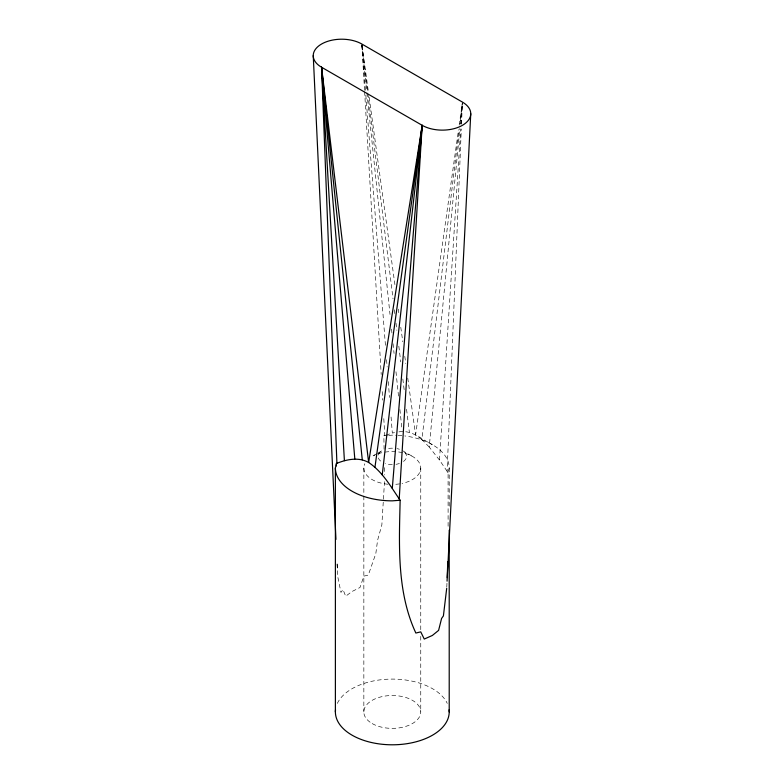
<?xml version="1.0" encoding="UTF-8"?>
<svg xmlns="http://www.w3.org/2000/svg" width="784" height="784" viewBox="0 0 784 784"><rect width="100%" height="100%" fill="white"/><g stroke="black" fill="none" stroke-linecap="round" stroke-linejoin="round"><path stroke-width="0.59" stroke-dasharray="3.92 2.94" d="M448.105 526.27L448.085 472.909L449.212 467.999A56.909 32.859 0 0 0 404.818 435.943M448.085 472.909L447.125 471.282L461.306 128.988M461.511 124.097L462.423 102.096M446.772 587.138L447.017 582.365M447.125 471.282L439.491 460.061L460.698 128.968M461.012 124.088L462.344 103.312L459.796 123.941M439.491 460.061L429.22 447.027L459.845 128.909M460.306 124.029L462.305 103.312M429.22 447.027L421.87 439.55L459.208 128.801M421.87 439.55L415.598 434.983L458.503 129.938M459.189 125.097L462.256 103.302M377.212 453.475L372.175 456.376A28.459 16.425 0 0 1 374.977 454.965M378.211 452.897L382.239 450.575A14.23 8.212 0 0 0 382.239 462.188M385.865 435.12L394.499 432.503M384.082 449.252L383.856 435.777L384.787 435.502L383.65 415.99M398.889 431.886C411.61 429.514 422.008 439.501 432.543 444.763M383.856 435.777L387.472 435.502M388.678 435.414L392.294 435.14A56.909 32.859 0 0 1 396.861 435.247M402.359 450.575L412.423 456.376M364.54 90.356L361.816 44.012L368.48 92.434M369.146 97.275L394.95 284.886M398.282 309.092L398.782 312.728M400.781 327.251L402.78 341.775M404.779 356.299L405.779 363.56M407.768 378.094L415.598 434.983M365.452 90.327L361.816 44.012L367.765 92.551M367.912 93.766L393.029 298.851M394.362 309.768L394.96 314.629M395.998 323.116L396.89 330.397M398.821 346.175L400.751 361.953M402.839 378.946L404.466 392.294M406.553 409.277L409.375 432.337M361.816 44.012L366.775 91.522M366.902 92.747L390.001 314.472M391.53 329.084L392.039 333.964M393.049 343.706L394.068 353.457M395.969 371.724L398.507 396.096M399.909 409.493L401.81 427.77M365.834 95.197L385.512 346.283M386.561 359.689L387.139 367M388.286 381.622L389.53 397.468M391.059 416.97L392.294 432.817M337.1 563.833L337.835 577.053L340.962 592.43L343.01 589.568L345.685 596.252L351.908 591.567L359.974 587.51L363.845 576.142L368.284 575.084L375.82 553.582L377.565 540.362L381.857 524.878L384.611 479.857M364.609 91.581L381.21 374.527M382.22 391.598L382.719 400.134M337.13 564.186L337.326 568.723M384.395 467.617L384.523 474.957M449.212 467.999L449.212 507.023M420.753 467.999L420.753 630.218M420.753 636.324L420.753 711.941M363.845 467.999L363.845 494.831M363.845 496.047L363.845 711.941M337.326 703.444A56.909 32.859 0 0 1 392.294 679.091A56.909 32.859 0 0 1 447.272 703.444M398.007 435.306A56.909 32.859 0 0 1 403.701 435.806M384.934 452.123A28.459 16.425 0 0 1 419.44 463.06A28.459 16.425 0 0 1 402.025 483.434M399.664 483.865A28.459 16.425 0 0 1 394.421 484.375M388.051 484.238A28.459 16.425 0 0 1 364.815 463.746M378.074 453.769A28.459 16.425 0 0 1 383.748 452.329M404.622 452.27A14.23 8.212 0 0 1 402.359 462.188M399.409 463.491A14.23 8.212 0 0 1 395.979 464.314M392.294 464.589A14.23 8.212 0 0 1 385.189 463.491M388.619 448.448A14.23 8.212 0 0 1 395.979 448.448M397.165 448.664A14.23 8.212 0 0 1 399.409 449.261M372.175 723.563A28.459 16.425 0 0 0 419.783 716.194A28.459 16.425 0 0 0 384.934 696.074A28.459 16.425 0 0 0 372.175 723.563"/><path stroke-width="1.18" d="M336.405 465.921L336.414 463.501C346.518 459.385 358.611 456.758 368.647 462.491C382.582 471.723 390.873 486.825 400.144 500.251C399.134 544.792 396.675 591.812 415.853 633.041L420.753 631.875L424.252 639.058L432.347 635.471L438.599 630.385L441.588 618.449L443.401 615.91L446.704 588.333M447.076 581.169L447.782 561.53M447.272 577.592L470.753 113.709M399.203 499.134L422.184 125.322L321.577 67.248A28.459 16.425 0 0 1 321.577 44.012A28.459 16.425 0 0 1 361.816 44.012L462.423 102.096A28.459 16.425 0 0 1 462.423 125.322A28.459 16.425 0 0 1 422.184 125.322L368.647 462.491L321.577 67.248L336.914 463.393M392.294 488.285L422.184 125.322L374.968 467.156M382.259 474.849L422.184 125.322M335.385 711.941L335.385 467.999L336.414 463.501M400.144 500.251L392.294 500.849A56.909 32.859 0 0 1 335.385 467.999M344.401 460.639L321.577 67.248L362.286 459.836M321.577 67.248L354.819 459.003M313.247 55.625L335.954 539.402M449.212 530.2L449.212 711.941M449.085 709.804A56.909 32.859 0 0 1 392.294 744.8A56.909 32.859 0 0 1 335.513 709.804"/></g></svg>
